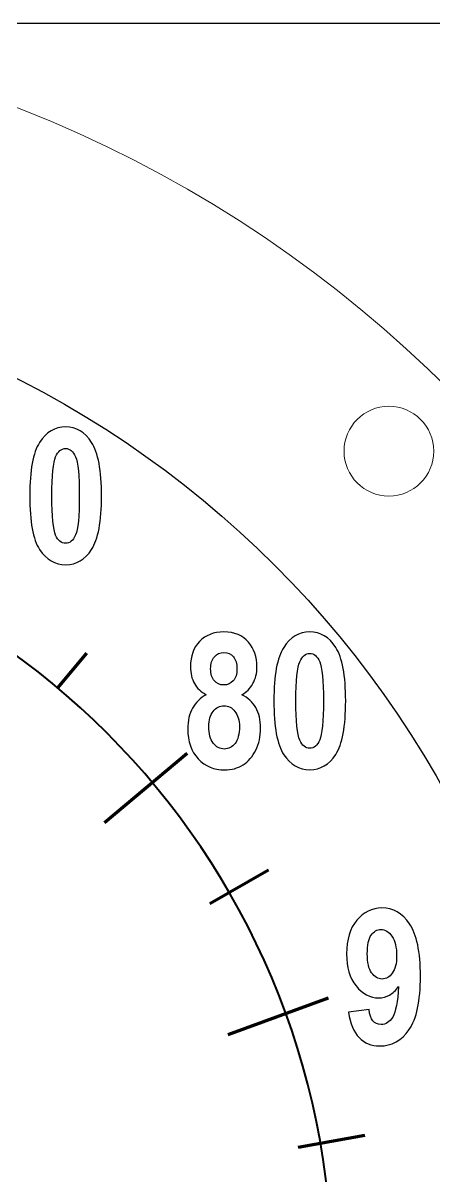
# Model space of a CAD drawing. Header units: inches. Extents: x -11.96 to -8.07, y 2.37 to 5.86.
# Drawn here: x -9.576 to -9.004, y 4.258 to 5.863 of the extents above; entities that cross this region are included whole.
import ezdxf

# ---------------------------------------------------------------- set-up
doc = ezdxf.new("R2010")
doc.units = ezdxf.units.IN
doc.header["$MEASUREMENT"] = 0
for name, color, linetype in [('Cut Vectors', 7, 'Continuous'), ('Dimensions', 7, 'Continuous'), ('Disclaimer', 7, 'Continuous'), ('Gauge Face', 7, 'Continuous')]:
    doc.layers.add(name, color=color, linetype=linetype)

msp = doc.modelspace()

# ---------------------------------------------------------------- linework, layer by layer
at = {"layer": 'Cut Vectors', "lineweight": 9}
for centre, major_axis in [((-10.2158, 4.1179), (0, 1.745)), ((-10.2158, 4.1179), (0, 1.745)), ((-10.2158, 4.1179), (0, 1.745)), ((-10.2158, 4.1179), (0, 1.745)), ((-10.2158, 4.1179), (0, 1.745)), ((-10.2158, 4.1179), (0, 1.745)), ((-10.2158, 4.1179), (0, 1.745)), ((-10.2158, 4.1179), (0, 1.745)), ((-10.2158, 4.1179), (0, 1.745)), ((-10.2158, 4.1179), (0, 1.745)), ((-10.2158, 4.1179), (0, 1.745)), ((-10.2158, 4.1179), (0, 1.745)), ((-10.2158, 4.1179), (0, 1.745)), ((-10.2158, 4.1179), (0, 1.745)), ((-10.2158, 4.1179), (0, 1.745)), ((-10.2158, 4.1179), (0, 1.745)), ((-10.2158, 4.1179), (0, 1.745)), ((-9.0668, 5.267), (0, 0.0625))]:
    msp.add_ellipse(centre, major_axis=major_axis, ratio=1, dxfattribs=at)
at = {"layer": 'Dimensions', "color": 250, "lineweight": 25}
msp.add_open_spline([(-10.1174, 5.8629), (-10.1174, 5.8629), (-8.0724, 5.8629), (-8.0724, 5.8629)], degree=3, dxfattribs=at)
at = {"layer": 'Disclaimer'}
msp.add_ellipse((-10.2158, 4.1179), major_axis=(0, 1.4002), ratio=1, dxfattribs=at)
at = {"layer": 'Gauge Face'}
for points, knots in [([(-9.5171, 5.3007), (-9.5022, 5.3007), (-9.4901, 5.2936), (-9.4809, 5.2791), (-9.4717, 5.265), (-9.467, 5.24), (-9.467, 5.2046), (-9.467, 5.1692), (-9.4717, 5.1443), (-9.4809, 5.1301), (-9.4901, 5.1159), (-9.5022, 5.1089), (-9.5168, 5.1089), (-9.5318, 5.1089), (-9.5439, 5.1159), (-9.5533, 5.1299), (-9.5625, 5.144), (-9.567, 5.1689), (-9.567, 5.2049), (-9.567, 5.2403), (-9.5625, 5.265), (-9.5533, 5.2791), (-9.5439, 5.2936), (-9.5321, 5.3007), (-9.5171, 5.3007)], [0, 0, 0, 0, 0.125, 0.125, 0.125, 0.25, 0.25, 0.25, 0.375, 0.375, 0.375, 0.5, 0.5, 0.5, 0.625, 0.625, 0.625, 0.75, 0.75, 0.75, 0.875, 0.875, 0.875, 1, 1, 1, 1]), ([(-9.5171, 5.2707), (-9.5229, 5.2707), (-9.5276, 5.2668), (-9.531, 5.2592), (-9.5344, 5.2516), (-9.5363, 5.2332), (-9.5363, 5.2046), (-9.5363, 5.176), (-9.5344, 5.1577), (-9.531, 5.1501), (-9.5276, 5.1424), (-9.5229, 5.1388), (-9.5171, 5.1388), (-9.5111, 5.1388), (-9.5066, 5.1424), (-9.5032, 5.1503), (-9.4998, 5.1579), (-9.498, 5.176), (-9.498, 5.2046), (-9.498, 5.2332), (-9.4998, 5.2516), (-9.5032, 5.2592), (-9.5066, 5.2668), (-9.5111, 5.2707), (-9.5171, 5.2707)], [0, 0, 0, 0, 0.125, 0.125, 0.125, 0.25, 0.25, 0.25, 0.375, 0.375, 0.375, 0.5, 0.5, 0.5, 0.625, 0.625, 0.625, 0.75, 0.75, 0.75, 0.875, 0.875, 0.875, 1, 1, 1, 1]), ([(-9.3212, 4.9279), (-9.3285, 4.9319), (-9.334, 4.9369), (-9.3377, 4.9434), (-9.3414, 4.95), (-9.3432, 4.9576), (-9.3432, 4.9668), (-9.3432, 4.9815), (-9.339, 4.9933), (-9.3306, 5.0022), (-9.3222, 5.0108), (-9.3109, 5.0153), (-9.2968, 5.0153), (-9.2818, 5.0153), (-9.2703, 5.0106), (-9.2624, 5.0011), (-9.2545, 4.9919), (-9.2506, 4.9804), (-9.2506, 4.967), (-9.2506, 4.9578), (-9.2524, 4.95), (-9.2564, 4.9434), (-9.26, 4.9366), (-9.2653, 4.9316), (-9.2718, 4.9279), (-9.2632, 4.9237), (-9.2566, 4.9177), (-9.2521, 4.9101), (-9.2477, 4.9022), (-9.2456, 4.8928), (-9.2456, 4.8815), (-9.2456, 4.8699), (-9.2477, 4.8597), (-9.2521, 4.8508), (-9.2564, 4.8419), (-9.2624, 4.8351), (-9.27, 4.8303), (-9.2776, 4.8256), (-9.286, 4.8232), (-9.2957, 4.8232), (-9.3104, 4.8232), (-9.3227, 4.8285), (-9.3324, 4.8387), (-9.3421, 4.849), (-9.3469, 4.8629), (-9.3469, 4.8804), (-9.3469, 4.8917), (-9.3448, 4.9014), (-9.3403, 4.9093), (-9.3358, 4.9174), (-9.3296, 4.9237), (-9.3212, 4.9279)], [0, 0, 0, 0, 0.058824, 0.058824, 0.058824, 0.117647, 0.117647, 0.117647, 0.176471, 0.176471, 0.176471, 0.235294, 0.235294, 0.235294, 0.294118, 0.294118, 0.294118, 0.352941, 0.352941, 0.352941, 0.411765, 0.411765, 0.411765, 0.470588, 0.470588, 0.470588, 0.529412, 0.529412, 0.529412, 0.588235, 0.588235, 0.588235, 0.647059, 0.647059, 0.647059, 0.705882, 0.705882, 0.705882, 0.764706, 0.764706, 0.764706, 0.823529, 0.823529, 0.823529, 0.882353, 0.882353, 0.882353, 0.941176, 0.941176, 0.941176, 1, 1, 1, 1]), ([(-9.1771, 5.0153), (-9.1622, 5.0153), (-9.1501, 5.0082), (-9.1409, 4.9938), (-9.1317, 4.9796), (-9.127, 4.9547), (-9.127, 4.9193), (-9.127, 4.8839), (-9.1317, 4.8589), (-9.1409, 4.8448), (-9.1501, 4.8306), (-9.1622, 4.8235), (-9.1769, 4.8235), (-9.1918, 4.8235), (-9.2039, 4.8306), (-9.2133, 4.8445), (-9.2225, 4.8587), (-9.227, 4.8836), (-9.227, 4.9195), (-9.227, 4.955), (-9.2225, 4.9796), (-9.2133, 4.9938), (-9.2039, 5.0082), (-9.1921, 5.0153), (-9.1771, 5.0153)], [0, 0, 0, 0, 0.125, 0.125, 0.125, 0.25, 0.25, 0.25, 0.375, 0.375, 0.375, 0.5, 0.5, 0.5, 0.625, 0.625, 0.625, 0.75, 0.75, 0.75, 0.875, 0.875, 0.875, 1, 1, 1, 1]), ([(-9.3151, 4.9641), (-9.3151, 4.9568), (-9.3135, 4.9513), (-9.3099, 4.9473), (-9.3065, 4.9434), (-9.3023, 4.9416), (-9.2968, 4.9416), (-9.2915, 4.9416), (-9.287, 4.9434), (-9.2836, 4.9473), (-9.28, 4.9513), (-9.2784, 4.9568), (-9.2784, 4.9641), (-9.2784, 4.9712), (-9.28, 4.9767), (-9.2834, 4.9807), (-9.287, 4.9846), (-9.2912, 4.9867), (-9.2965, 4.9867), (-9.302, 4.9867), (-9.3065, 4.9846), (-9.3099, 4.9807), (-9.3135, 4.9767), (-9.3151, 4.9712), (-9.3151, 4.9641)], [0, 0, 0, 0, 0.125, 0.125, 0.125, 0.25, 0.25, 0.25, 0.375, 0.375, 0.375, 0.5, 0.5, 0.5, 0.625, 0.625, 0.625, 0.75, 0.75, 0.75, 0.875, 0.875, 0.875, 1, 1, 1, 1]), ([(-9.1771, 4.9854), (-9.1829, 4.9854), (-9.1876, 4.9815), (-9.191, 4.9738), (-9.1944, 4.9662), (-9.1963, 4.9479), (-9.1963, 4.9193), (-9.1963, 4.8907), (-9.1944, 4.8723), (-9.191, 4.8647), (-9.1876, 4.8571), (-9.1829, 4.8534), (-9.1771, 4.8534), (-9.1711, 4.8534), (-9.1666, 4.8571), (-9.1632, 4.865), (-9.1598, 4.8726), (-9.158, 4.8907), (-9.158, 4.9193), (-9.158, 4.9479), (-9.1598, 4.9662), (-9.1632, 4.9738), (-9.1666, 4.9815), (-9.1711, 4.9854), (-9.1771, 4.9854)], [0, 0, 0, 0, 0.125, 0.125, 0.125, 0.25, 0.25, 0.25, 0.375, 0.375, 0.375, 0.5, 0.5, 0.5, 0.625, 0.625, 0.625, 0.75, 0.75, 0.75, 0.875, 0.875, 0.875, 1, 1, 1, 1]), ([(-9.3177, 4.8839), (-9.3177, 4.8736), (-9.3156, 4.866), (-9.3114, 4.8605), (-9.3072, 4.855), (-9.302, 4.8524), (-9.296, 4.8524), (-9.2902, 4.8524), (-9.2852, 4.855), (-9.281, 4.86), (-9.2771, 4.8652), (-9.275, 4.8731), (-9.275, 4.8836), (-9.275, 4.8925), (-9.2771, 4.8996), (-9.2813, 4.9048), (-9.2852, 4.9101), (-9.2905, 4.9127), (-9.2965, 4.9127), (-9.3025, 4.9127), (-9.3075, 4.9101), (-9.3117, 4.9048), (-9.3159, 4.8996), (-9.3177, 4.8925), (-9.3177, 4.8839)], [0, 0, 0, 0, 0.125, 0.125, 0.125, 0.25, 0.25, 0.25, 0.375, 0.375, 0.375, 0.5, 0.5, 0.5, 0.625, 0.625, 0.625, 0.75, 0.75, 0.75, 0.875, 0.875, 0.875, 1, 1, 1, 1]), ([(-9.1229, 4.486), (-9.1229, 4.486), (-9.0943, 4.4897), (-9.0943, 4.4897), (-9.093, 4.4758), (-9.0874, 4.4689), (-9.0777, 4.4689), (-9.0709, 4.4689), (-9.0657, 4.4723), (-9.0615, 4.4792), (-9.0573, 4.4863), (-9.0546, 4.5004), (-9.0533, 4.5217), (-9.057, 4.5164), (-9.0612, 4.5125), (-9.0659, 4.5099), (-9.0704, 4.5072), (-9.0756, 4.5059), (-9.0811, 4.5059), (-9.093, 4.5059), (-9.1032, 4.5114), (-9.1124, 4.5227), (-9.1213, 4.5337), (-9.1257, 4.5487), (-9.1257, 4.5673), (-9.1257, 4.587), (-9.121, 4.6027), (-9.1116, 4.614), (-9.1021, 4.6253), (-9.0903, 4.6311), (-9.0764, 4.6311), (-9.0609, 4.6311), (-9.0481, 4.6237), (-9.0381, 4.609), (-9.0279, 4.5944), (-9.0229, 4.5702), (-9.0229, 4.5361), (-9.0229, 4.5017), (-9.0281, 4.4768), (-9.0386, 4.4619), (-9.0491, 4.4466), (-9.0628, 4.439), (-9.0796, 4.439), (-9.0911, 4.439), (-9.1008, 4.443), (-9.1082, 4.4506), (-9.1158, 4.4582), (-9.1208, 4.47), (-9.1229, 4.486)], [0, 0, 0, 0, 0.0625, 0.0625, 0.0625, 0.125, 0.125, 0.125, 0.1875, 0.1875, 0.1875, 0.25, 0.25, 0.25, 0.3125, 0.3125, 0.3125, 0.375, 0.375, 0.375, 0.4375, 0.4375, 0.4375, 0.5, 0.5, 0.5, 0.5625, 0.5625, 0.5625, 0.625, 0.625, 0.625, 0.6875, 0.6875, 0.6875, 0.75, 0.75, 0.75, 0.8125, 0.8125, 0.8125, 0.875, 0.875, 0.875, 0.9375, 0.9375, 0.9375, 1, 1, 1, 1]), ([(-9.056, 4.5644), (-9.056, 4.5762), (-9.0581, 4.5854), (-9.0625, 4.5917), (-9.067, 4.598), (-9.0722, 4.6012), (-9.0777, 4.6012), (-9.0832, 4.6012), (-9.0877, 4.5985), (-9.0914, 4.5933), (-9.0951, 4.5881), (-9.0969, 4.5794), (-9.0969, 4.5673), (-9.0969, 4.5553), (-9.0948, 4.5463), (-9.0909, 4.5408), (-9.0869, 4.5351), (-9.0819, 4.5322), (-9.0762, 4.5322), (-9.0706, 4.5322), (-9.0659, 4.5351), (-9.062, 4.5403), (-9.0581, 4.5458), (-9.056, 4.5537), (-9.056, 4.5644)], [0, 0, 0, 0, 0.125, 0.125, 0.125, 0.25, 0.25, 0.25, 0.375, 0.375, 0.375, 0.5, 0.5, 0.5, 0.625, 0.625, 0.625, 0.75, 0.75, 0.75, 0.875, 0.875, 0.875, 1, 1, 1, 1])]:
    msp.add_open_spline(points, degree=3, knots=knots, dxfattribs=at)
at = {"layer": 'Gauge Face', "lineweight": 40}
msp.add_open_spline([(-9.6809, 3.1913), (-9.3611, 3.3763), (-9.146, 3.722), (-9.146, 4.118), (-9.146, 4.7088), (-9.625, 5.1878), (-10.2159, 5.1878), (-10.8067, 5.1878), (-11.2857, 4.7088), (-11.2857, 4.118), (-11.2857, 3.722), (-11.0706, 3.3763), (-10.7508, 3.1913)], degree=3, knots=[0, 0, 0, 0, 0.25, 0.25, 0.25, 0.5, 0.5, 0.5, 0.75, 0.75, 0.75, 1, 1, 1, 1], dxfattribs=at)
at = {"layer": 'Gauge Face', "lineweight": 100}
for points in [[(-9.5281, 4.9375), (-9.5281, 4.9375), (-9.4876, 4.9858), (-9.4876, 4.9858)], [(-9.348, 4.8461), (-9.348, 4.8461), (-9.4631, 4.7496), (-9.4631, 4.7496)], [(-9.3164, 4.6372), (-9.3164, 4.6372), (-9.2347, 4.6844), (-9.2347, 4.6844)], [(-9.1513, 4.5054), (-9.1513, 4.5054), (-9.291, 4.4545), (-9.291, 4.4545)], [(-9.1931, 4.2983), (-9.1931, 4.2983), (-9.1001, 4.3147), (-9.1001, 4.3147)]]:
    msp.add_open_spline(points, degree=3, dxfattribs=at)

doc.saveas('drawing.dxf')
